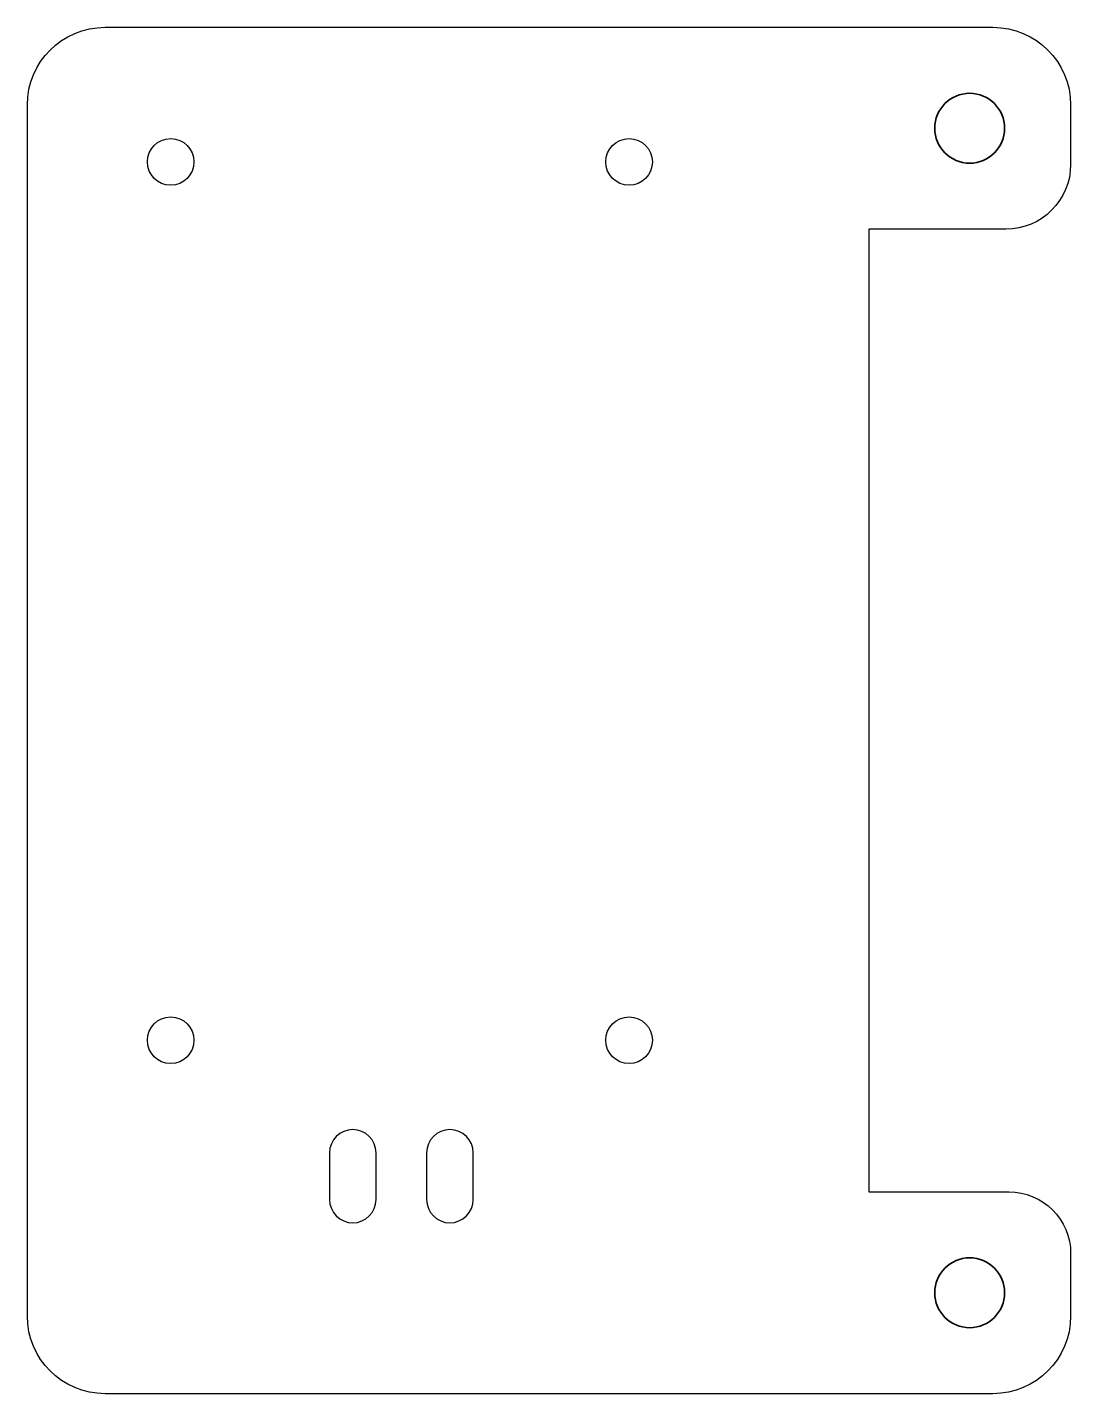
# Model space of a CAD drawing. Header units: millimetres. Extents: x 68.5 to 135.7, y 104.5 to 192.5.
import ezdxf

# ---------------------------------------------------------------- set-up
doc = ezdxf.new("R2010")
doc.units = ezdxf.units.MM
doc.header["$MEASUREMENT"] = 0
doc.layers.get('0').update_dxf_attribs({"lineweight": 0})

msp = doc.modelspace()

# ---------------------------------------------------------------- linework, layer by layer
at = {"color": 18, "lineweight": 35, "true_color": 0x000000}
for centre in [(129.197, 186), (129.197, 111)]:
    msp.add_circle(centre, 2.25, dxfattribs=at)
at = {"color": 18, "lineweight": 25, "true_color": 0x000000}
for centre in [(77.763, 183.83), (107.27, 183.83), (77.763, 127.261), (107.27, 127.261)]:
    msp.add_circle(centre, 1.5, dxfattribs=at)
for points, knots in [([(131.715, 117.5), (131.715, 117.5), (122.697, 117.5), (122.697, 117.5), (122.697, 117.5), (122.697, 179.5), (122.697, 179.5), (122.697, 179.5), (131.523, 179.5), (131.523, 179.5), (133.828, 179.5), (135.697, 181.369), (135.697, 183.674), (135.697, 183.674), (135.697, 187.5), (135.697, 187.5), (135.697, 190.261), (133.459, 192.5), (130.697, 192.5), (130.697, 192.5), (73.537, 192.5), (73.537, 192.5), (70.775, 192.5), (68.537, 190.261), (68.537, 187.5), (68.537, 187.5), (68.537, 109.5), (68.537, 109.5), (68.537, 106.739), (70.775, 104.5), (73.537, 104.5), (73.537, 104.5), (130.697, 104.5), (130.697, 104.5), (133.459, 104.5), (135.697, 106.739), (135.697, 109.5), (135.697, 109.5), (135.697, 113.518), (135.697, 113.518), (135.697, 115.717), (133.914, 117.5), (131.715, 117.5)], [0, 0, 0, 0, 1, 1, 1, 2, 2, 2, 3, 3, 3, 4, 4, 4, 5, 5, 5, 6, 6, 6, 7, 7, 7, 8, 8, 8, 9, 9, 9, 10, 10, 10, 11, 11, 11, 12, 12, 12, 13, 13, 13, 14, 14, 14, 14]), ([(89.488, 115.504), (89.488, 115.504), (89.488, 115.504), (89.488, 115.504), (88.659, 115.504), (87.988, 116.176), (87.988, 117.004), (87.988, 117.004), (87.988, 120.004), (87.988, 120.004), (87.988, 120.833), (88.659, 121.504), (89.488, 121.504), (89.488, 121.504), (89.488, 121.504), (89.488, 121.504), (90.316, 121.504), (90.988, 120.833), (90.988, 120.004), (90.988, 120.004), (90.988, 117.004), (90.988, 117.004), (90.988, 116.176), (90.316, 115.504), (89.488, 115.504)], [0, 0, 0, 0, 1, 1, 1, 2, 2, 2, 3, 3, 3, 4, 4, 4, 5, 5, 5, 6, 6, 6, 7, 7, 7, 8, 8, 8, 8]), ([(95.738, 115.504), (95.738, 115.504), (95.738, 115.504), (95.738, 115.504), (94.909, 115.504), (94.238, 116.176), (94.238, 117.004), (94.238, 117.004), (94.238, 120.004), (94.238, 120.004), (94.238, 120.833), (94.909, 121.504), (95.738, 121.504), (95.738, 121.504), (95.738, 121.504), (95.738, 121.504), (96.566, 121.504), (97.238, 120.833), (97.238, 120.004), (97.238, 120.004), (97.238, 117.004), (97.238, 117.004), (97.238, 116.176), (96.566, 115.504), (95.738, 115.504)], [0, 0, 0, 0, 1, 1, 1, 2, 2, 2, 3, 3, 3, 4, 4, 4, 5, 5, 5, 6, 6, 6, 7, 7, 7, 8, 8, 8, 8])]:
    msp.add_open_spline(points, degree=3, knots=knots, dxfattribs=at)

doc.saveas('drawing.dxf')
